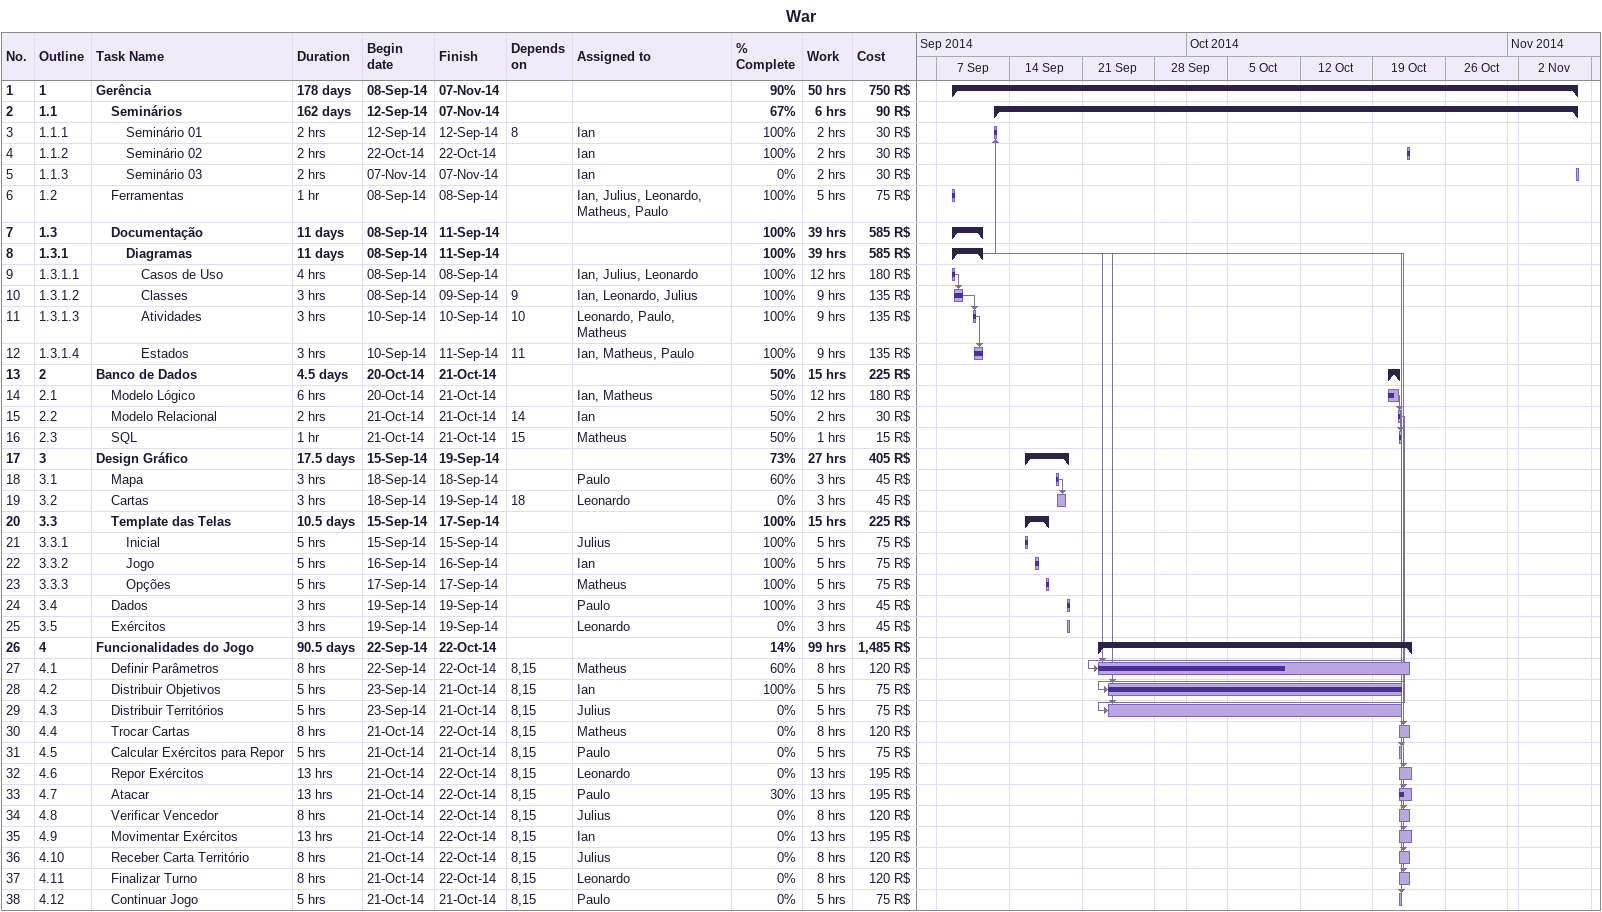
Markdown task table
War

| ID | WBS | Task | Duration | Start | Finish | Predecessors | Resources | % complete | Work (h) | Cost (R$) |
|---|---|---|---|---|---|---|---|---|---|---|
| 1 | 1 | **Gerência** | 178d | 2014-09-08 | 2014-11-07 |  |  | 90 | 50 | 750 |
| 2 | 1.1 | **Seminários** | 162d | 2014-09-12 | 2014-11-07 |  |  | 67 | 6 | 90 |
| 3 | 1.1.1 | Seminário 01 | 2h | 2014-09-12 | 2014-09-12 | 8 | Ian | 100 | 2 | 30 |
| 4 | 1.1.2 | Seminário 02 | 2h | 2014-10-22 | 2014-10-22 |  | Ian | 100 | 2 | 30 |
| 5 | 1.1.3 | Seminário 03 | 2h | 2014-11-07 | 2014-11-07 |  | Ian | 0 | 2 | 30 |
| 6 | 1.2 | Ferramentas | 1h | 2014-09-08 | 2014-09-08 |  | Ian, Julius, Leonardo, Matheus, Paulo | 100 | 5 | 75 |
| 7 | 1.3 | **Documentação** | 11d | 2014-09-08 | 2014-09-11 |  |  | 100 | 39 | 585 |
| 8 | 1.3.1 | **Diagramas** | 11d | 2014-09-08 | 2014-09-11 |  |  | 100 | 39 | 585 |
| 9 | 1.3.1.1 | Casos de Uso | 4h | 2014-09-08 | 2014-09-08 |  | Ian, Julius, Leonardo | 100 | 12 | 180 |
| 10 | 1.3.1.2 | Classes | 3h | 2014-09-08 | 2014-09-09 | 9 | Ian, Leonardo, Julius | 100 | 9 | 135 |
| 11 | 1.3.1.3 | Atividades | 3h | 2014-09-10 | 2014-09-10 | 10 | Leonardo, Paulo, Matheus | 100 | 9 | 135 |
| 12 | 1.3.1.4 | Estados | 3h | 2014-09-10 | 2014-09-11 | 11 | Ian, Matheus, Paulo | 100 | 9 | 135 |
| 13 | 2 | **Banco de Dados** | 4.5d | 2014-10-20 | 2014-10-21 |  |  | 50 | 15 | 225 |
| 14 | 2.1 | Modelo Lógico | 6h | 2014-10-20 | 2014-10-21 |  | Ian, Matheus | 50 | 12 | 180 |
| 15 | 2.2 | Modelo Relacional | 2h | 2014-10-21 | 2014-10-21 | 14 | Ian | 50 | 2 | 30 |
| 16 | 2.3 | SQL | 1h | 2014-10-21 | 2014-10-21 | 15 | Matheus | 50 | 1 | 15 |
| 17 | 3 | **Design Gráfico** | 17.5d | 2014-09-15 | 2014-09-19 |  |  | 73 | 27 | 405 |
| 18 | 3.1 | Mapa | 3h | 2014-09-18 | 2014-09-18 |  | Paulo | 60 | 3 | 45 |
| 19 | 3.2 | Cartas | 3h | 2014-09-18 | 2014-09-19 | 18 | Leonardo | 0 | 3 | 45 |
| 20 | 3.3 | **Template das Telas** | 10.5d | 2014-09-15 | 2014-09-17 |  |  | 100 | 15 | 225 |
| 21 | 3.3.1 | Inicial | 5h | 2014-09-15 | 2014-09-15 |  | Julius | 100 | 5 | 75 |
| 22 | 3.3.2 | Jogo | 5h | 2014-09-16 | 2014-09-16 |  | Ian | 100 | 5 | 75 |
| 23 | 3.3.3 | Opções | 5h | 2014-09-17 | 2014-09-17 |  | Matheus | 100 | 5 | 75 |
| 24 | 3.4 | Dados | 3h | 2014-09-19 | 2014-09-19 |  | Paulo | 100 | 3 | 45 |
| 25 | 3.5 | Exércitos | 3h | 2014-09-19 | 2014-09-19 |  | Leonardo | 0 | 3 | 45 |
| 26 | 4 | **Funcionalidades do Jogo** | 90.5d | 2014-09-22 | 2014-10-22 |  |  | 14 | 99 | 1485 |
| 27 | 4.1 | Definir Parâmetros | 8h | 2014-09-22 | 2014-10-22 | 8, 15 | Matheus | 60 | 8 | 120 |
| 28 | 4.2 | Distribuir Objetivos | 5h | 2014-09-23 | 2014-10-21 | 8, 15 | Ian | 100 | 5 | 75 |
| 29 | 4.3 | Distribuir Territórios | 5h | 2014-09-23 | 2014-10-21 | 8, 15 | Julius | 0 | 5 | 75 |
| 30 | 4.4 | Trocar Cartas | 8h | 2014-10-21 | 2014-10-22 | 8, 15 | Matheus | 0 | 8 | 120 |
| 31 | 4.5 | Calcular Exércitos para Repor | 5h | 2014-10-21 | 2014-10-21 | 8, 15 | Paulo | 0 | 5 | 75 |
| 32 | 4.6 | Repor Exércitos | 13h | 2014-10-21 | 2014-10-22 | 8, 15 | Leonardo | 0 | 13 | 195 |
| 33 | 4.7 | Atacar | 13h | 2014-10-21 | 2014-10-22 | 8, 15 | Paulo | 30 | 13 | 195 |
| 34 | 4.8 | Verificar Vencedor | 8h | 2014-10-21 | 2014-10-22 | 8, 15 | Julius | 0 | 8 | 120 |
| 35 | 4.9 | Movimentar Exércitos | 13h | 2014-10-21 | 2014-10-22 | 8, 15 | Ian | 0 | 13 | 195 |
| 36 | 4.10 | Receber Carta Território | 8h | 2014-10-21 | 2014-10-22 | 8, 15 | Julius | 0 | 8 | 120 |
| 37 | 4.11 | Finalizar Turno | 8h | 2014-10-21 | 2014-10-22 | 8, 15 | Leonardo | 0 | 8 | 120 |
| 38 | 4.12 | Continuar Jogo | 5h | 2014-10-21 | 2014-10-21 | 8, 15 | Paulo | 0 | 5 | 75 |
